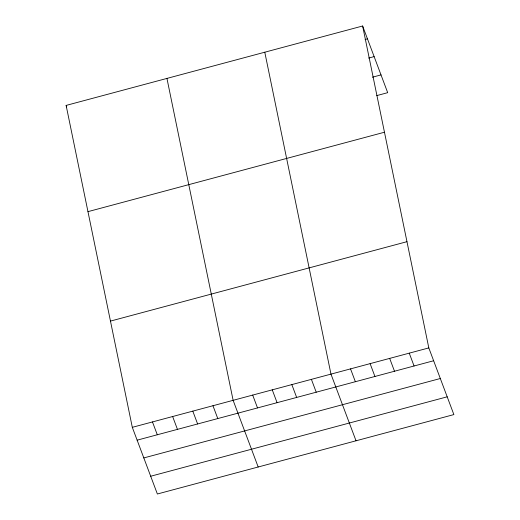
<?xml version="1.0" encoding="UTF-8"?>
<svg xmlns="http://www.w3.org/2000/svg" width="520" height="520" viewBox="0 0 520 520"><rect width="100%" height="100%" fill="white"/><g stroke="black" fill="none" stroke-linecap="round" stroke-linejoin="round"><path stroke-width="0.78" d="M362.629 26L428.812 347.913L453.875 414.583L157.372 494L132.308 427.329L66.125 105.417L362.629 26L387.693 92.671L376.734 95.609M365.105 39.468L367.458 38.837M368.654 58.071L374.134 56.602M372.404 77.214L381.017 74.906M87.965 211.647L384.469 132.23M110.468 321.1L406.972 241.683M132.308 427.329L428.812 347.913M137.137 440.167L433.641 360.75M143.812 457.932L440.317 378.515M150.69 476.236L447.2 396.819M409.247 353.151L414.07 365.989M389.675 358.397L394.498 371.235M370.103 363.636L374.933 376.474M350.538 368.875L355.362 381.713M356.031 440.791L330.967 374.121L264.784 52.208M311.396 379.36L316.225 392.197M291.831 384.599L296.654 397.436M272.259 389.844L277.082 402.682M252.688 395.083L257.517 407.921M258.18 466.999L233.123 400.329L166.94 78.416M212.959 405.724L217.783 418.561M192.797 411.125L197.619 423.963M66.125 105.417L66.69 106.925M172.633 416.526L177.457 429.364M152.47 421.928L157.294 434.766"/></g></svg>
